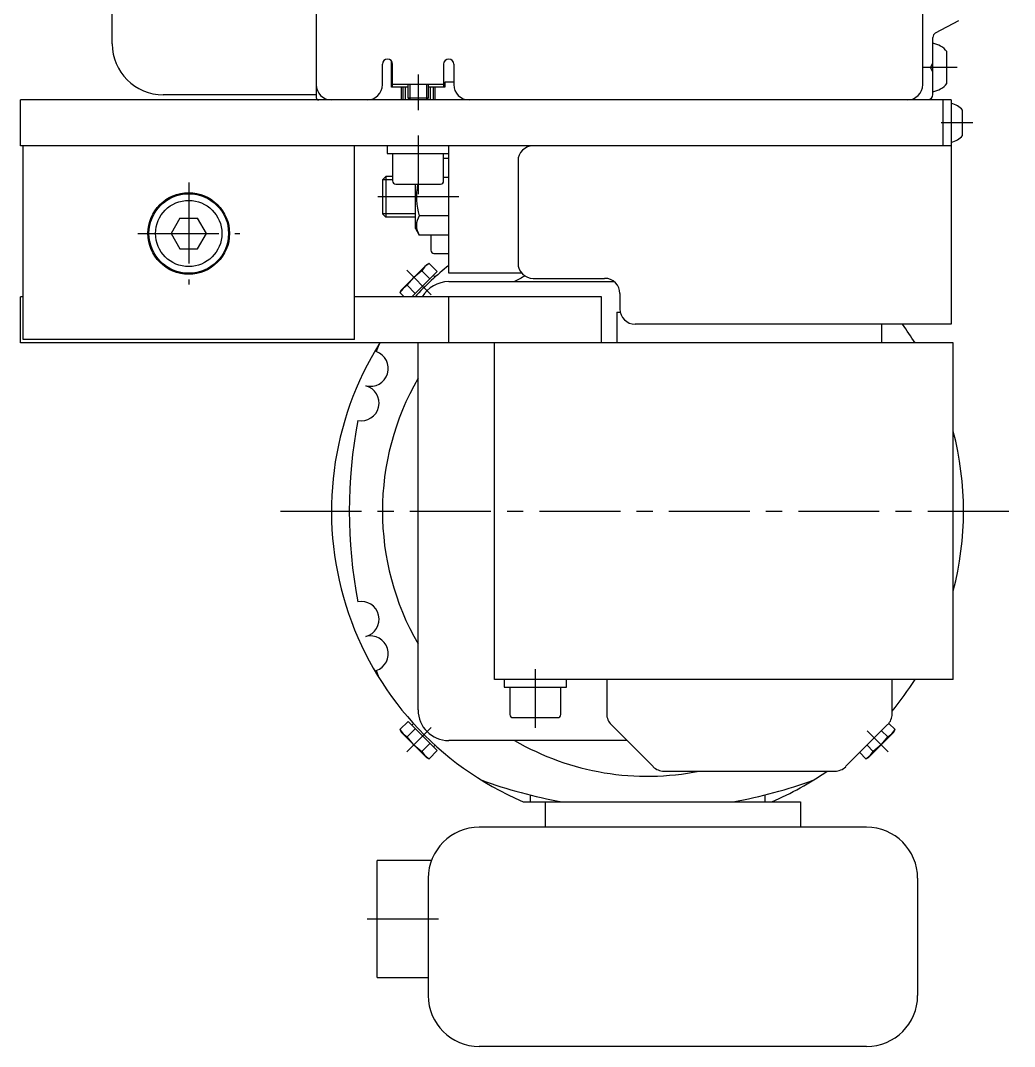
# Model space of a CAD drawing. Extents: x -10 to 1797, y -8 to 1201.
# Drawn here: x 0 to 195, y 272.7 to 474 of the extents above; entities that cross this region are included whole.
import ezdxf

# ---------------------------------------------------------------- set-up
doc = ezdxf.new("R2010")
doc.units = 0
doc.header["$LTSCALE"] = 0.5
doc.linetypes.add('CENTER', pattern=[50.8, 31.75, -6.35, 6.35, -6.35])
for name, color, linetype in [('MSM_CENTER', 1, 'CENTER'), ('MSM_CONTINUOUS', 7, 'CONTINUOUS'), ('MSM_NARROW', 5, 'CONTINUOUS')]:
    doc.layers.add(name, color=color, linetype=linetype)

msp = doc.modelspace()

# ---------------------------------------------------------------- linework, layer by layer
at = {"layer": 'MSM_CENTER'}
for p, q in [((78, 463.4), (78, 456.4)), ((183.75, 464.75), (177, 464.75)), ((186.8, 453.9), (180.6, 453.9)), ((78, 451.4), (78, 439.9)), ((33, 442.2), (33, 422.2)), ((86, 439.4), (69, 439.4)), ((23, 432.2), (43, 432.2)), ((80.57, 420.18), (75.77, 424.98)), ((51, 377.75), (195, 377.75)), ((101, 335.25), (101, 346.75)), ((75.77, 330.52), (80.57, 335.32)), ((170.23, 330.52), (166.09, 334.66)), ((82, 297.75), (68, 297.75))]:
    msp.add_line(p, q, dxfattribs=at)
at = {"layer": 'MSM_CONTINUOUS'}
for p, q in [((58, 1147.9), (58, 458.9)), ((18, 469.4), (18, 801.9)), ((177, 461.4), (177, 496.2)), ((179.53, 471.53), (184.07, 473.97)), ((179, 459.45), (179, 470.65)), ((181.75, 461.62), (181.75, 467.87)), ((71, 461.4), (71, 465.4)), ((72.75, 465.9), (72.87, 465.9)), ((72.75, 460.9), (72.75, 465.9)), ((73, 460.9), (73, 465.4)), ((83, 465.4), (83, 460.9)), ((85, 465.4), (85, 461.4)), ((178.5, 464.75), (179, 465.62)), ((179, 463.88), (178.5, 464.75)), ((76, 460.9), (72.75, 460.9)), ((83, 461.4), (73, 461.4)), ((74.75, 458.4), (74.75, 460.9)), ((75, 460.9), (75, 458.4)), ((76, 461.4), (76, 458.78)), ((80, 461.4), (80, 458.78)), ((83.25, 460.9), (80, 460.9)), ((81, 458.4), (81, 460.9)), ((81.25, 460.9), (81.25, 458.4)), ((85, 461.9), (83.25, 461.9)), ((83.25, 461.9), (83.25, 460.9)), ((58, 459.4), (28, 459.4)), ((76.38, 458.4), (76, 458.78)), ((76, 458.78), (80, 458.78)), ((80, 458.78), (79.62, 458.4)), ((0, 449.4), (0, 458.4)), ((182.6, 458.4), (0, 458.4)), ((174.55, 458.45), (178, 458.45)), ((181, 449.4), (181, 458.4)), ((182.6, 458.4), (182.6, 414.4)), ((184.8, 451.4), (184.8, 456.4)), ((182.6, 449.4), (0, 449.4)), ((0.5, 411.4), (0.5, 449.4)), ((65.5, 411.4), (65.5, 449.4)), ((71.9, 449.4), (71.9, 447.9)), ((84, 424.4), (84, 449.4)), ((100, 449.34), (100, 449.4)), ((71.9, 447.9), (84, 447.9)), ((73, 447.9), (73, 442.5)), ((83, 442.5), (83, 447.9)), ((84, 446.91), (83, 446.91)), ((97.6, 446.4), (97.6, 426.4)), ((71, 442.72), (71.68, 443.4)), ((71, 442.72), (71, 436.08)), ((71.68, 443.4), (71.68, 435.4)), ((73, 443.4), (71.68, 443.4)), ((84, 443.15), (83, 443.15)), ((73.6, 441.9), (82.4, 441.9)), ((77.5, 433.15), (77.5, 441.9)), ((31.27, 435.2), (29.54, 432.2)), ((31.27, 435.2), (34.73, 435.2)), ((36.46, 432.2), (34.73, 435.2)), ((71.68, 435.4), (71, 436.08)), ((77.5, 435.4), (71.68, 435.4)), ((84, 435.65), (78.22, 435.65)), ((77.5, 433.15), (78.22, 431.89)), ((29.54, 432.2), (31.27, 429.2)), ((34.73, 429.2), (36.46, 432.2)), ((84, 431.89), (78.22, 431.89)), ((80.5, 431.89), (80.5, 428.9)), ((31.27, 429.2), (34.73, 429.2)), ((81.1, 428.3), (84.06, 428.3)), ((79.65, 426.05), (74.7, 421.1)), ((76.75, 419.75), (81.73, 424.73)), ((78.71, 424.9), (77.18, 423.57)), ((79.32, 425.71), (78.71, 424.9)), ((80.31, 423.3), (78.71, 424.9)), ((80.14, 426.33), (79.32, 425.71)), ((80.14, 426.33), (79.65, 426.05)), ((81.73, 424.73), (80.14, 426.33)), ((75.85, 422.04), (77.18, 423.57)), ((81.33, 423.66), (81, 423.99)), ((98.36, 424.4), (84, 424.4)), ((84, 422.75), (116.46, 422.75)), ((100.6, 423.4), (114.6, 423.4)), ((75.04, 421.43), (74.42, 420.61)), ((74.7, 421.1), (74.42, 420.61)), ((75.28, 419.75), (74.42, 420.61)), ((75.85, 422.04), (75.04, 421.43)), ((77.45, 420.44), (75.85, 422.04)), ((0.5, 419.75), (0, 419.75)), ((0, 410.75), (0, 419.75)), ((114, 419.75), (65.5, 419.75)), ((76.76, 419.75), (76.76, 419.75)), ((84, 410.75), (84, 419.75)), ((114, 410.75), (114, 419.75)), ((117.6, 420.4), (117.6, 417.4)), ((117, 416.75), (117, 410.75)), ((117, 416.75), (117.67, 416.75)), ((182.6, 414.4), (120.6, 414.4)), ((169, 410.75), (169, 414.4)), ((183, 410.75), (0, 410.75)), ((65.5, 411.4), (0.5, 411.4)), ((78, 338.75), (78, 410.75)), ((93, 344.75), (93, 410.75)), ((183, 344.75), (183, 410.75)), ((183, 344.75), (93, 344.75)), ((94.9, 344.75), (94.9, 343.25)), ((107.1, 343.25), (107.1, 344.75)), ((115, 344.75), (115, 337.99)), ((171, 337.99), (171, 344.75)), ((94.9, 343.25), (107.1, 343.25)), ((96, 343.25), (96, 337.85)), ((106, 337.85), (106, 343.25)), ((76.02, 336.48), (74.42, 334.89)), ((81.73, 330.77), (76.02, 336.48)), ((77.09, 336.08), (76.76, 335.75)), ((96.6, 337.25), (105.4, 337.25)), ((170.34, 336.12), (171.58, 334.89)), ((74.42, 334.89), (74.7, 334.4)), ((74.42, 334.89), (75.04, 334.07)), ((79.65, 329.45), (74.7, 334.4)), ((75.04, 334.07), (75.85, 333.46)), ((77.45, 335.06), (75.85, 333.46)), ((115.88, 335.87), (124.12, 327.63)), ((161.88, 327.63), (170.12, 335.87)), ((166.35, 329.45), (171.3, 334.4)), ((168.93, 334.68), (170.15, 333.46)), ((170.15, 333.46), (170.96, 334.07)), ((170.96, 334.07), (171.58, 334.89)), ((171.3, 334.4), (171.58, 334.89)), ((77.18, 331.93), (75.85, 333.46)), ((80.31, 332.2), (78.71, 330.6)), ((119, 332.75), (84, 332.75)), ((168.82, 331.93), (170.15, 333.46)), ((77.18, 331.93), (78.71, 330.6)), ((78.71, 330.6), (79.32, 329.79)), ((81.73, 330.77), (80.14, 329.17)), ((81, 331.51), (81.33, 331.84)), ((164.64, 330.39), (165.86, 329.17)), ((166.07, 331.82), (167.29, 330.6)), ((166.68, 329.79), (167.29, 330.6)), ((168.82, 331.93), (167.29, 330.6)), ((79.32, 329.79), (80.14, 329.17)), ((79.65, 329.45), (80.14, 329.17)), ((165.86, 329.17), (166.68, 329.79)), ((165.86, 329.17), (166.35, 329.45)), ((126.24, 326.75), (159.76, 326.75)), ((100, 322.08), (100, 320.75)), ((146, 322.08), (146, 320.75)), ((98.61, 320.75), (153, 320.75)), ((103, 315.75), (103, 320.75)), ((153, 320.75), (153, 315.75)), ((166, 315.75), (90, 315.75)), ((80.63, 309.25), (70, 309.25)), ((70, 286.25), (70, 309.25)), ((80, 305.75), (80, 282.75)), ((176, 305.75), (176, 282.75)), ((70, 286.25), (80, 286.25)), ((166, 272.75), (90, 272.75))]:
    msp.add_line(p, q, dxfattribs=at)
for radius in [8, 7.8, 6.5]:
    msp.add_circle((33, 432.2), radius, dxfattribs=at)
for centre, radius, start, end in [((180, 470.65), 1, 118.1786, 180), ((28, 469.4), 10, 180, 270), ((178.1, 464.84), 4.75, 39.7731, 79.0684), ((72, 465.4), 1, 0, 180), ((84, 465.4), 1, 0, 180), ((61, 461.4), 3, 180, 270), ((68, 461.4), 3, 270, 0), ((88, 461.4), 3, 180, 270), ((174, 461.4), 3, 270, 0), ((178.1, 464.66), 4.75, 280.9316, 320.2269), ((58.5, 458.9), 0.5, 180, 270), ((178, 459.45), 1, 270, 0), ((181.88, 453.97), 3.8, 39.7731, 79.0684), ((181.88, 453.83), 3.8, 280.9316, 320.2269), ((100.6, 446.4), 3, 90, 180), ((73.6, 442.5), 0.6, 180, 270), ((91.18, 439.43), 13.5, 169.449, 196.2716), ((82.4, 442.5), 0.6, 270, 0), ((81.12, 433.77), 3.45, 147.0581, 212.9419), ((81.1, 428.9), 0.6, 180, 270), ((123, 377.75), 62, 128.9788, 137.3577), ((100.6, 426.4), 3, 180, 270), ((84, 416.75), 6, 90, 150), ((123, 377.75), 52, 117.5057, 120.0733), ((114.6, 420.4), 3, 0, 90), ((120.6, 417.4), 3, 180, 270), ((123, 377.75), 62, 32.1582, 36.2372), ((123, 377.75), 62, 147.8418, 246.8319), ((68.65, 405.72), 3.5, 255, 70.9837), ((159.5, 377.75), 95, 159.9152, 160.7797), ((123, 377.75), 52, 149.9267, 210.0733), ((66.84, 398.95), 3.5, 259.0167, 75), ((159.5, 377.75), 95, 169.2205, 190.7795), ((123, 377.75), 62, 345.4074, 14.5926), ((66.84, 356.55), 3.5, 285, 100.9833), ((68.65, 349.78), 3.5, 289.0163, 105), ((159.5, 377.75), 95, 199.2203, 200.0848), ((123, 377.75), 62, 320.732, 327.8418), ((84, 338.75), 6, 180, 270), ((96.6, 337.85), 0.6, 180, 270), ((105.4, 337.85), 0.6, 270, 0), ((118, 337.99), 3, 180, 225), ((168, 337.99), 3, 315, 0), ((123, 377.75), 52, 239.9267, 281.2547), ((126.24, 329.75), 3, 225, 270), ((123, 377.75), 62, 293.1681, 304.656), ((159.76, 329.75), 3, 270, 315), ((123, 414.25), 95, 249.9152, 259.8048), ((123, 414.25), 95, 280.1952, 290.0848), ((90, 305.75), 10, 90, 180), ((166, 305.75), 10, 0, 90), ((90, 282.75), 10, 180, 270), ((166, 282.75), 10, 270, 0)]:
    msp.add_arc(centre, radius, start, end, dxfattribs=at)
at = {"layer": 'MSM_NARROW'}
for p, q in [((75.54, 458.4), (75.54, 460.9)), ((76.38, 461.4), (76.38, 458.4)), ((79.62, 461.4), (79.62, 458.4)), ((80.46, 458.4), (80.46, 460.9)), ((73, 442.72), (71, 442.72)), ((77.5, 436.08), (71, 436.08))]:
    msp.add_line(p, q, dxfattribs=at)

doc.saveas('drawing.dxf')
